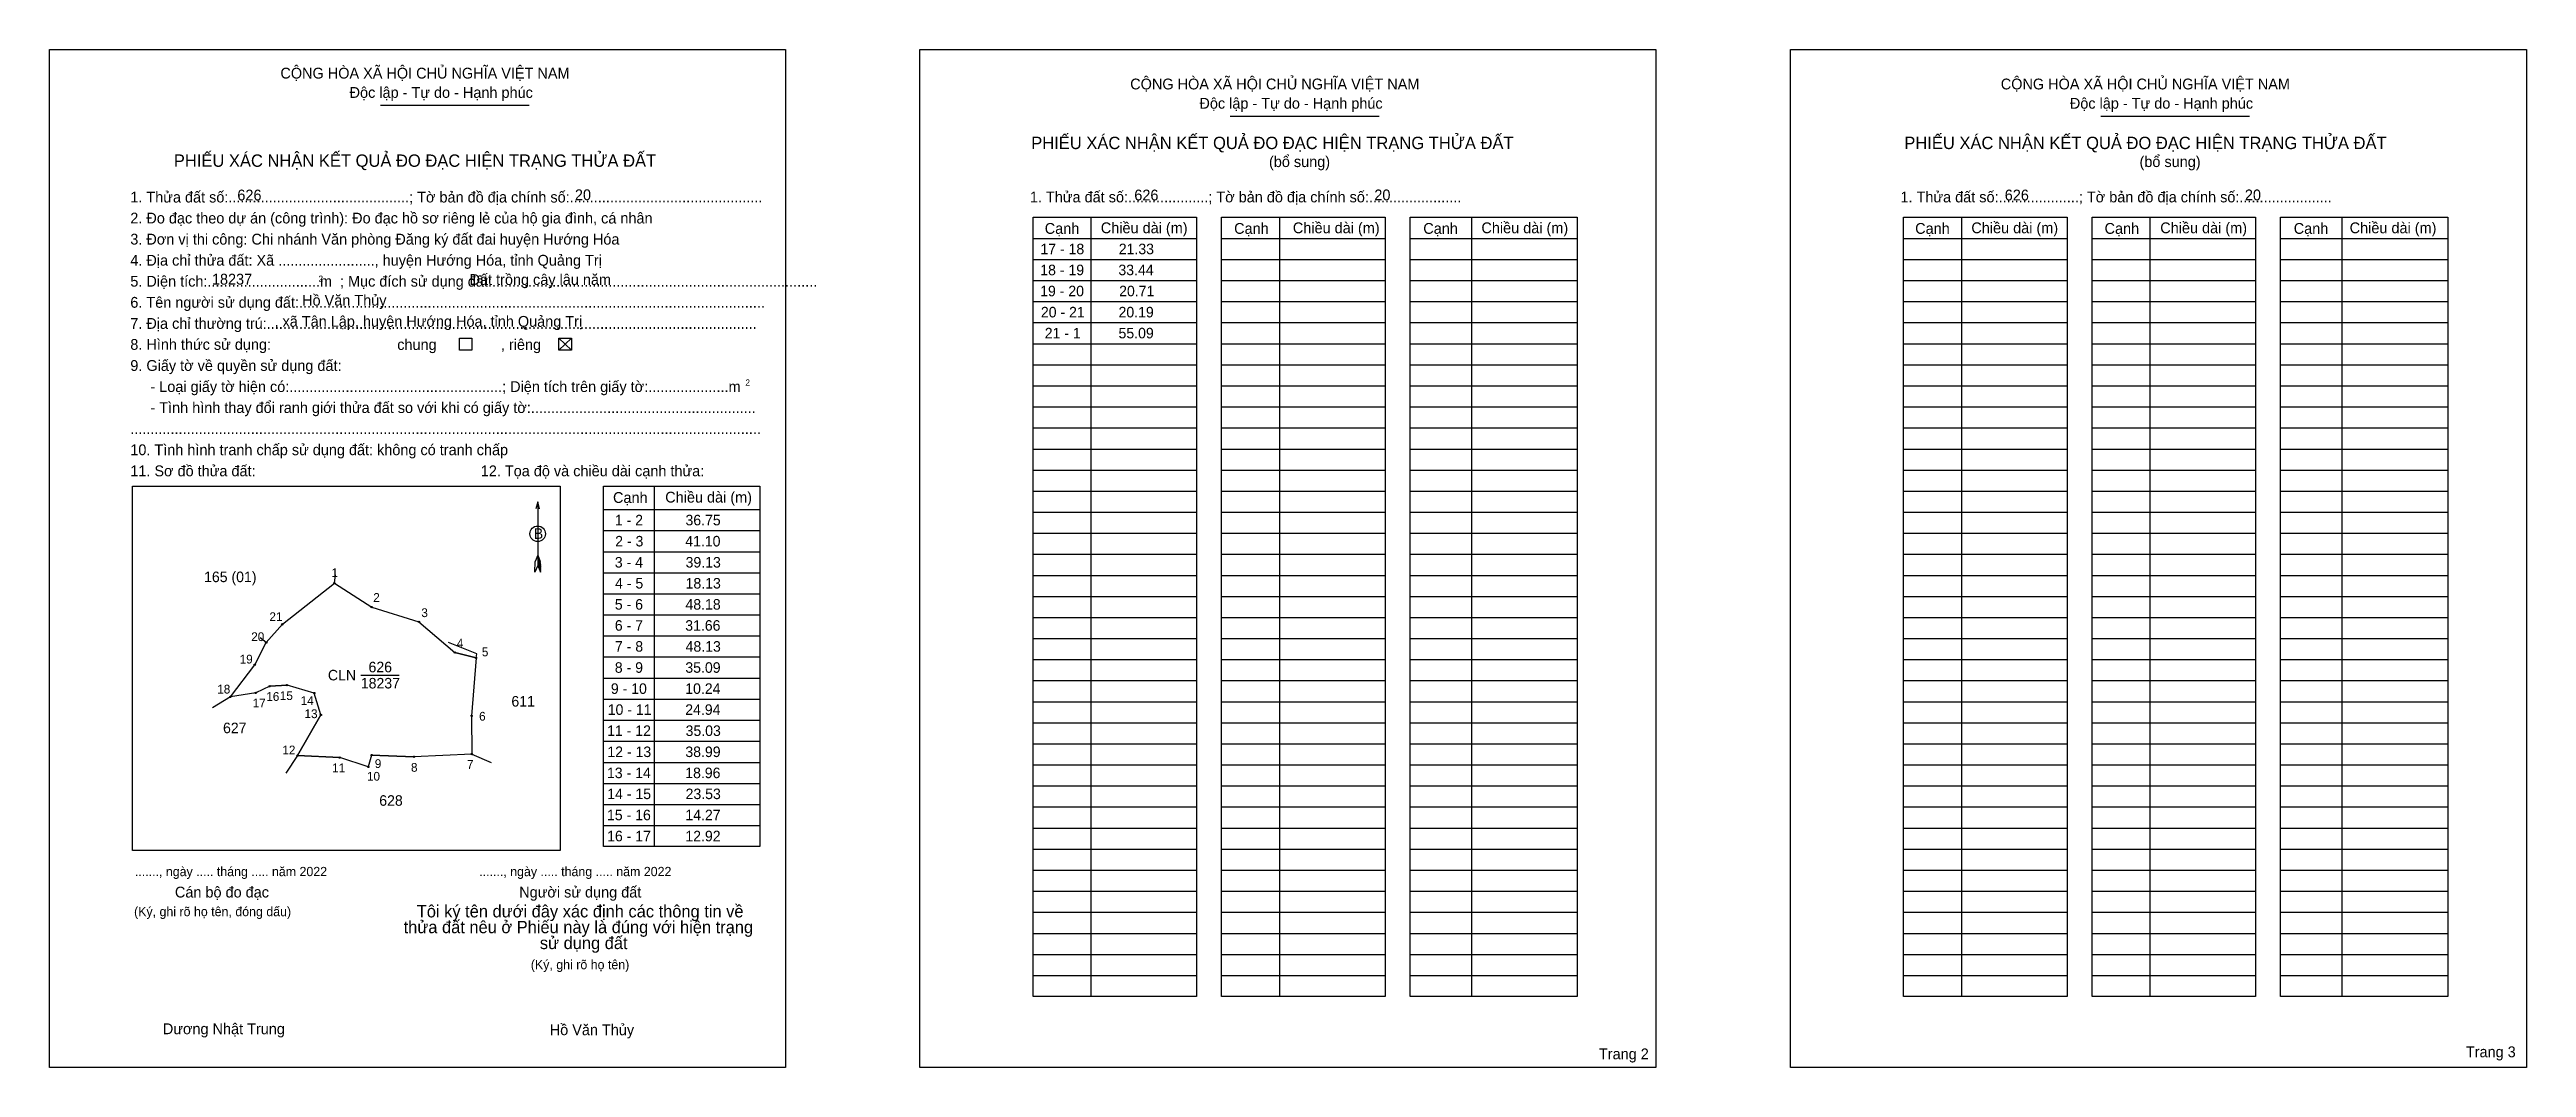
# Model space of a CAD drawing. Extents: x 545897 to 547952, y 1834666 to 1835510.
import ezdxf

# ---------------------------------------------------------------- set-up
doc = ezdxf.new("R2010")
doc.units = 0
for name, color, linetype in [('Level 1', 7, 'Continuous'), ('Level 10', 7, 'Continuous'), ('Level 11', 7, 'Continuous'), ('Level 13', 7, 'Continuous'), ('Level 2', 7, 'Continuous'), ('Level 25', 7, 'Continuous'), ('Level 27', 7, 'Continuous'), ('Level 36', 7, 'Continuous'), ('Level 48', 7, 'Continuous'), ('Level 50', 7, 'Continuous'), ('Level 52', 7, 'Continuous'), ('Level 55', 7, 'Continuous'), ('Level 6', 7, 'Continuous'), ('Level 9', 7, 'Continuous')]:
    doc.layers.add(name, color=color, linetype=linetype)

msp = doc.modelspace()

# ---------------------------------------------------------------- linework, layer by layer
at = {"layer": 'Level 1'}
for p, q in [((545897.4, 1835510.5), (545897.4, 1835510.5)), ((546619.4, 1835510.5), (546619.4, 1835510.5)), ((546171.9, 1835464.3), (546295.3, 1835464.3)), ((546876.8, 1835455.2), (547000.2, 1835455.2)), ((547598.8, 1835455.2), (547722.3, 1835455.2)), ((546761.2, 1835371.3), (546761.2, 1834724.9)), ((546917.6, 1835371.3), (546917.6, 1834724.9)), ((547076.9, 1835371.3), (547076.9, 1834724.9)), ((547483.2, 1835371.3), (547483.2, 1834724.9)), ((547639.6, 1835371.3), (547639.6, 1834724.9)), ((547798.9, 1835371.3), (547798.9, 1834724.9)), ((546713.2, 1835353.8), (546848.8, 1835353.8)), ((546869.6, 1835353.8), (547005.2, 1835353.8)), ((547025.9, 1835353.8), (547164.5, 1835353.8)), ((547435.2, 1835353.8), (547570.9, 1835353.8)), ((547591.6, 1835353.8), (547727.3, 1835353.8)), ((547748, 1835353.8), (547886.6, 1835353.8)), ((546713.2, 1835336.4), (546848.8, 1835336.4)), ((546869.6, 1835336.4), (547005.2, 1835336.4)), ((547025.9, 1835336.4), (547164.5, 1835336.4)), ((547435.2, 1835336.4), (547570.9, 1835336.4)), ((547591.6, 1835336.4), (547727.3, 1835336.4)), ((547748, 1835336.4), (547886.6, 1835336.4)), ((546713.2, 1835318.9), (546848.8, 1835318.9)), ((546869.6, 1835318.9), (547005.2, 1835318.9)), ((547025.9, 1835318.9), (547164.5, 1835318.9)), ((547435.2, 1835318.9), (547570.9, 1835318.9)), ((547591.6, 1835318.9), (547727.3, 1835318.9)), ((547748, 1835318.9), (547886.6, 1835318.9)), ((546713.2, 1835301.4), (546848.8, 1835301.4)), ((546869.6, 1835301.4), (547005.2, 1835301.4)), ((547025.9, 1835301.4), (547164.5, 1835301.4)), ((547435.2, 1835301.4), (547570.9, 1835301.4)), ((547591.6, 1835301.4), (547727.3, 1835301.4)), ((547748, 1835301.4), (547886.6, 1835301.4)), ((546319.8, 1835271), (546330.3, 1835261.2)), ((546319.8, 1835261.2), (546330.3, 1835271)), ((546713.2, 1835284), (546848.8, 1835284)), ((546713.2, 1835266.5), (546848.8, 1835266.5)), ((546869.6, 1835284), (547005.2, 1835284)), ((546869.6, 1835266.5), (547005.2, 1835266.5)), ((547025.9, 1835284), (547164.5, 1835284)), ((547025.9, 1835266.5), (547164.5, 1835266.5)), ((547435.2, 1835284), (547570.9, 1835284)), ((547435.2, 1835266.5), (547570.9, 1835266.5)), ((547591.6, 1835284), (547727.3, 1835284)), ((547591.6, 1835266.5), (547727.3, 1835266.5)), ((547748, 1835284), (547886.6, 1835284)), ((547748, 1835266.5), (547886.6, 1835266.5)), ((546713.2, 1835249), (546848.8, 1835249)), ((546869.6, 1835249), (547005.2, 1835249)), ((547025.9, 1835249), (547164.5, 1835249)), ((547435.2, 1835249), (547570.9, 1835249)), ((547591.6, 1835249), (547727.3, 1835249)), ((547748, 1835249), (547886.6, 1835249)), ((546713.2, 1835231.5), (546848.8, 1835231.5)), ((546869.6, 1835231.5), (547005.2, 1835231.5)), ((547025.9, 1835231.5), (547164.5, 1835231.5)), ((547435.2, 1835231.5), (547570.9, 1835231.5)), ((547591.6, 1835231.5), (547727.3, 1835231.5)), ((547748, 1835231.5), (547886.6, 1835231.5)), ((546713.2, 1835214.1), (546848.8, 1835214.1)), ((546869.6, 1835214.1), (547005.2, 1835214.1)), ((547025.9, 1835214.1), (547164.5, 1835214.1)), ((547435.2, 1835214.1), (547570.9, 1835214.1)), ((547591.6, 1835214.1), (547727.3, 1835214.1)), ((547748, 1835214.1), (547886.6, 1835214.1)), ((546713.2, 1835196.6), (546848.8, 1835196.6)), ((546869.6, 1835196.6), (547005.2, 1835196.6)), ((547025.9, 1835196.6), (547164.5, 1835196.6)), ((547435.2, 1835196.6), (547570.9, 1835196.6)), ((547591.6, 1835196.6), (547727.3, 1835196.6)), ((547748, 1835196.6), (547886.6, 1835196.6)), ((546713.2, 1835179.1), (546848.8, 1835179.1)), ((546713.2, 1835161.7), (546848.8, 1835161.7)), ((546869.6, 1835179.1), (547005.2, 1835179.1)), ((546869.6, 1835161.7), (547005.2, 1835161.7)), ((547025.9, 1835179.1), (547164.5, 1835179.1)), ((547025.9, 1835161.7), (547164.5, 1835161.7)), ((547435.2, 1835179.1), (547570.9, 1835179.1)), ((547435.2, 1835161.7), (547570.9, 1835161.7)), ((547591.6, 1835179.1), (547727.3, 1835179.1)), ((547591.6, 1835161.7), (547727.3, 1835161.7)), ((547748, 1835179.1), (547886.6, 1835179.1)), ((547748, 1835161.7), (547886.6, 1835161.7)), ((545966.2, 1835148.3), (545966.2, 1835148.3)), ((546398.8, 1835148.4), (546398.8, 1834849.4)), ((546713.2, 1835144.2), (546848.8, 1835144.2)), ((546869.6, 1835144.2), (547005.2, 1835144.2)), ((547025.9, 1835144.2), (547164.5, 1835144.2)), ((547435.2, 1835144.2), (547570.9, 1835144.2)), ((547591.6, 1835144.2), (547727.3, 1835144.2)), ((547748, 1835144.2), (547886.6, 1835144.2)), ((546302.3, 1835135.2), (546302.3, 1835082.4)), ((546356.9, 1835128.9), (546486.5, 1835128.9)), ((546713.2, 1835126.7), (546848.8, 1835126.7)), ((546869.6, 1835126.7), (547005.2, 1835126.7)), ((547025.9, 1835126.7), (547164.5, 1835126.7)), ((547435.2, 1835126.7), (547570.9, 1835126.7)), ((547591.6, 1835126.7), (547727.3, 1835126.7)), ((547748, 1835126.7), (547886.6, 1835126.7)), ((546356.9, 1835111.4), (546486.5, 1835111.4)), ((546713.2, 1835109.3), (546848.8, 1835109.3)), ((546869.6, 1835109.3), (547005.2, 1835109.3)), ((547025.9, 1835109.3), (547164.5, 1835109.3)), ((547435.2, 1835109.3), (547570.9, 1835109.3)), ((547591.6, 1835109.3), (547727.3, 1835109.3)), ((547748, 1835109.3), (547886.6, 1835109.3)), ((546300, 1835077), (546300.1, 1835085.7)), ((546302.3, 1835082.4), (546300, 1835077)), ((546302.3, 1835091.1), (546300.1, 1835085.7)), ((546302.3, 1835091.1), (546304.5, 1835085.7)), ((546302.3, 1835090.4), (546304.5, 1835085)), ((546302.3, 1835089.6), (546304.5, 1835084.2)), ((546302.3, 1835088.9), (546304.6, 1835083.4)), ((546302.3, 1835088.1), (546304.6, 1835082.6)), ((546302.3, 1835087.3), (546304.6, 1835081.8)), ((546302.3, 1835086.6), (546304.6, 1835081.1)), ((546302.3, 1835085.8), (546304.6, 1835080.3)), ((546302.3, 1835085), (546304.6, 1835079.5)), ((546302.3, 1835084.3), (546304.6, 1835078.7)), ((546302.3, 1835083.5), (546304.6, 1835077.9)), ((546302.3, 1835082.4), (546304.6, 1835077)), ((546304.6, 1835077), (546304.5, 1835085.7)), ((546356.9, 1835093.9), (546486.5, 1835093.9)), ((546713.2, 1835091.8), (546848.8, 1835091.8)), ((546869.6, 1835091.8), (547005.2, 1835091.8)), ((547025.9, 1835091.8), (547164.5, 1835091.8)), ((547435.2, 1835091.8), (547570.9, 1835091.8)), ((547591.6, 1835091.8), (547727.3, 1835091.8)), ((547748, 1835091.8), (547886.6, 1835091.8)), ((546356.9, 1835076.5), (546486.5, 1835076.5)), ((546356.9, 1835059), (546486.5, 1835059)), ((546713.2, 1835074.3), (546848.8, 1835074.3)), ((546869.6, 1835074.3), (547005.2, 1835074.3)), ((547025.9, 1835074.3), (547164.5, 1835074.3)), ((547435.2, 1835074.3), (547570.9, 1835074.3)), ((547591.6, 1835074.3), (547727.3, 1835074.3)), ((547748, 1835074.3), (547886.6, 1835074.3)), ((546356.9, 1835041.5), (546486.5, 1835041.5)), ((546713.2, 1835056.9), (546848.8, 1835056.9)), ((546713.2, 1835039.4), (546848.8, 1835039.4)), ((546869.6, 1835056.9), (547005.2, 1835056.9)), ((546869.6, 1835039.4), (547005.2, 1835039.4)), ((547025.9, 1835056.9), (547164.5, 1835056.9)), ((547025.9, 1835039.4), (547164.5, 1835039.4)), ((547435.2, 1835056.9), (547570.9, 1835056.9)), ((547435.2, 1835039.4), (547570.9, 1835039.4)), ((547591.6, 1835056.9), (547727.3, 1835056.9)), ((547591.6, 1835039.4), (547727.3, 1835039.4)), ((547748, 1835056.9), (547886.6, 1835056.9)), ((547748, 1835039.4), (547886.6, 1835039.4)), ((546356.9, 1835024.1), (546486.5, 1835024.1)), ((546713.2, 1835021.9), (546848.8, 1835021.9)), ((546869.6, 1835021.9), (547005.2, 1835021.9)), ((547025.9, 1835021.9), (547164.5, 1835021.9)), ((547435.2, 1835021.9), (547570.9, 1835021.9)), ((547591.6, 1835021.9), (547727.3, 1835021.9)), ((547748, 1835021.9), (547886.6, 1835021.9)), ((546356.9, 1835006.6), (546486.5, 1835006.6)), ((546713.2, 1835004.4), (546848.8, 1835004.4)), ((546869.6, 1835004.4), (547005.2, 1835004.4)), ((547025.9, 1835004.4), (547164.5, 1835004.4)), ((547435.2, 1835004.4), (547570.9, 1835004.4)), ((547591.6, 1835004.4), (547727.3, 1835004.4)), ((547748, 1835004.4), (547886.6, 1835004.4)), ((546356.9, 1834989.1), (546486.5, 1834989.1)), ((546713.2, 1834987), (546848.8, 1834987)), ((546869.6, 1834987), (547005.2, 1834987)), ((547025.9, 1834987), (547164.5, 1834987)), ((547435.2, 1834987), (547570.9, 1834987)), ((547591.6, 1834987), (547727.3, 1834987)), ((547748, 1834987), (547886.6, 1834987)), ((546356.9, 1834971.7), (546486.5, 1834971.7)), ((546713.2, 1834969.5), (546848.8, 1834969.5)), ((546869.6, 1834969.5), (547005.2, 1834969.5)), ((547025.9, 1834969.5), (547164.5, 1834969.5)), ((547435.2, 1834969.5), (547570.9, 1834969.5)), ((547591.6, 1834969.5), (547727.3, 1834969.5)), ((547748, 1834969.5), (547886.6, 1834969.5)), ((546356.9, 1834954.2), (546486.5, 1834954.2)), ((546356.9, 1834936.7), (546486.5, 1834936.7)), ((546713.2, 1834952), (546848.8, 1834952)), ((546869.6, 1834952), (547005.2, 1834952)), ((547025.9, 1834952), (547164.5, 1834952)), ((547435.2, 1834952), (547570.9, 1834952)), ((547591.6, 1834952), (547727.3, 1834952)), ((547748, 1834952), (547886.6, 1834952)), ((546356.9, 1834919.2), (546486.5, 1834919.2)), ((546713.2, 1834934.6), (546848.8, 1834934.6)), ((546713.2, 1834917.1), (546848.8, 1834917.1)), ((546869.6, 1834934.6), (547005.2, 1834934.6)), ((546869.6, 1834917.1), (547005.2, 1834917.1)), ((547025.9, 1834934.6), (547164.5, 1834934.6)), ((547025.9, 1834917.1), (547164.5, 1834917.1)), ((547435.2, 1834934.6), (547570.9, 1834934.6)), ((547435.2, 1834917.1), (547570.9, 1834917.1)), ((547591.6, 1834934.6), (547727.3, 1834934.6)), ((547591.6, 1834917.1), (547727.3, 1834917.1)), ((547748, 1834934.6), (547886.6, 1834934.6)), ((547748, 1834917.1), (547886.6, 1834917.1)), ((546356.9, 1834901.8), (546486.5, 1834901.8)), ((546713.2, 1834899.6), (546848.8, 1834899.6)), ((546869.6, 1834899.6), (547005.2, 1834899.6)), ((547025.9, 1834899.6), (547164.5, 1834899.6)), ((547435.2, 1834899.6), (547570.9, 1834899.6)), ((547591.6, 1834899.6), (547727.3, 1834899.6)), ((547748, 1834899.6), (547886.6, 1834899.6)), ((546356.9, 1834884.3), (546486.5, 1834884.3)), ((546713.2, 1834882.2), (546848.8, 1834882.2)), ((546869.6, 1834882.2), (547005.2, 1834882.2)), ((547025.9, 1834882.2), (547164.5, 1834882.2)), ((547435.2, 1834882.2), (547570.9, 1834882.2)), ((547591.6, 1834882.2), (547727.3, 1834882.2)), ((547748, 1834882.2), (547886.6, 1834882.2)), ((546356.9, 1834866.8), (546486.5, 1834866.8)), ((546713.2, 1834864.7), (546848.8, 1834864.7)), ((546869.6, 1834864.7), (547005.2, 1834864.7)), ((547025.9, 1834864.7), (547164.5, 1834864.7)), ((547435.2, 1834864.7), (547570.9, 1834864.7)), ((547591.6, 1834864.7), (547727.3, 1834864.7)), ((547748, 1834864.7), (547886.6, 1834864.7)), ((546321, 1834846), (546321, 1834846)), ((546713.2, 1834847.2), (546848.8, 1834847.2)), ((546869.6, 1834847.2), (547005.2, 1834847.2)), ((547025.9, 1834847.2), (547164.5, 1834847.2)), ((547435.2, 1834847.2), (547570.9, 1834847.2)), ((547591.6, 1834847.2), (547727.3, 1834847.2)), ((547748, 1834847.2), (547886.6, 1834847.2)), ((546713.2, 1834829.7), (546848.8, 1834829.7)), ((546869.6, 1834829.7), (547005.2, 1834829.7)), ((547025.9, 1834829.7), (547164.5, 1834829.7)), ((547435.2, 1834829.7), (547570.9, 1834829.7)), ((547591.6, 1834829.7), (547727.3, 1834829.7)), ((547748, 1834829.7), (547886.6, 1834829.7)), ((546713.2, 1834812.3), (546848.8, 1834812.3)), ((546713.2, 1834794.8), (546848.8, 1834794.8)), ((546869.6, 1834812.3), (547005.2, 1834812.3)), ((546869.6, 1834794.8), (547005.2, 1834794.8)), ((547025.9, 1834812.3), (547164.5, 1834812.3)), ((547025.9, 1834794.8), (547164.5, 1834794.8)), ((547435.2, 1834812.3), (547570.9, 1834812.3)), ((547435.2, 1834794.8), (547570.9, 1834794.8)), ((547591.6, 1834812.3), (547727.3, 1834812.3)), ((547591.6, 1834794.8), (547727.3, 1834794.8)), ((547748, 1834812.3), (547886.6, 1834812.3)), ((547748, 1834794.8), (547886.6, 1834794.8)), ((546713.2, 1834777.3), (546848.8, 1834777.3)), ((546869.6, 1834777.3), (547005.2, 1834777.3)), ((547025.9, 1834777.3), (547164.5, 1834777.3)), ((547435.2, 1834777.3), (547570.9, 1834777.3)), ((547591.6, 1834777.3), (547727.3, 1834777.3)), ((547748, 1834777.3), (547886.6, 1834777.3)), ((546713.2, 1834759.9), (546848.8, 1834759.9)), ((546869.6, 1834759.9), (547005.2, 1834759.9)), ((547025.9, 1834759.9), (547164.5, 1834759.9)), ((547435.2, 1834759.9), (547570.9, 1834759.9)), ((547591.6, 1834759.9), (547727.3, 1834759.9)), ((547748, 1834759.9), (547886.6, 1834759.9)), ((546713.2, 1834742.4), (546848.8, 1834742.4)), ((546869.6, 1834742.4), (547005.2, 1834742.4)), ((547025.9, 1834742.4), (547164.5, 1834742.4)), ((547435.2, 1834742.4), (547570.9, 1834742.4)), ((547591.6, 1834742.4), (547727.3, 1834742.4)), ((547748, 1834742.4), (547886.6, 1834742.4)), ((546507.9, 1834666.1), (546507.9, 1834666.1)), ((547229.9, 1834666.1), (547229.9, 1834666.1))]:
    msp.add_line(p, q, dxfattribs=at)
for points in [[(546713.2, 1835371.3), (546848.8, 1835371.3), (546848.8, 1834724.9), (546713.2, 1834724.9)], [(546869.6, 1835371.3), (547005.2, 1835371.3), (547005.2, 1834724.9), (546869.6, 1834724.9)], [(547025.9, 1835371.3), (547164.5, 1835371.3), (547164.5, 1834724.9), (547025.9, 1834724.9)], [(547435.2, 1835371.3), (547570.9, 1835371.3), (547570.9, 1834724.9), (547435.2, 1834724.9)], [(547591.6, 1835371.3), (547727.3, 1835371.3), (547727.3, 1834724.9), (547591.6, 1834724.9)], [(547748, 1835371.3), (547886.6, 1835371.3), (547886.6, 1834724.9), (547748, 1834724.9)], [(545966.2, 1835148.3), (546321, 1835148.3), (546321, 1834846), (545966.2, 1834846)], [(546356.9, 1835148.4), (546486.5, 1835148.4), (546486.5, 1834849.4), (546356.9, 1834849.4)]]:
    msp.add_lwpolyline(points, close=True, dxfattribs=at)
msp.add_lwpolyline([(546303.8, 1835129.6), (546302.3, 1835135.2), (546300.8, 1835129.6)], dxfattribs=at)
msp.add_circle((546302.3, 1835108.8), 6.45, dxfattribs=at)
at = {"layer": 'Level 10'}
msp.add_lwpolyline([(546068.5, 1834976.8), (546047.4, 1834973.5), (546067.6, 1835000.2), (546077.1, 1835018.6), (546090.5, 1835033.7), (546133.7, 1835067.8), (546164.6, 1835048), (546203.8, 1835035.7), (546233.7, 1835010.3), (546251.2, 1835005.8), (546247.5, 1834957.7), (546247.6, 1834926.1), (546199.6, 1834923.8), (546164.5, 1834925.2), (546161.7, 1834915.4), (546138.1, 1834923.2), (546103.1, 1834924.8), (546122.5, 1834958.6), (546117, 1834976.7), (546094.4, 1834983.3), (546080.1, 1834982.3)], close=True, dxfattribs=at)
at = {"layer": 'Level 11'}
for centre in [(546133.7, 1835067.8), (546164.6, 1835048), (546077.1, 1835018.6), (546090.5, 1835033.7), (546203.8, 1835035.7), (546067.6, 1835000.2), (546233.7, 1835010.3), (546251.2, 1835005.8), (546068.5, 1834976.8), (546068.5, 1834976.8), (546080.1, 1834982.3), (546094.4, 1834983.3), (546117, 1834976.7), (546047.4, 1834973.5), (546122.5, 1834958.6), (546247.5, 1834957.7), (546103.1, 1834924.8), (546138.1, 1834923.2), (546161.7, 1834915.4), (546164.5, 1834925.2), (546199.6, 1834923.8), (546247.6, 1834926.1)]:
    msp.add_circle(centre, 0.582, dxfattribs=at)
at = {"layer": 'Level 2'}
for points in [[(545897.4, 1835510.5), (546507.9, 1835510.5), (546507.9, 1834666.1), (545897.4, 1834666.1)], [(546619.4, 1835510.5), (547229.9, 1835510.5), (547229.9, 1834666.1), (546619.4, 1834666.1)], [(547341.5, 1835510.5), (547951.9, 1835510.5), (547951.9, 1834666.1), (547341.5, 1834666.1)]]:
    msp.add_lwpolyline(points, close=True, dxfattribs=at)
at = {"layer": 'Level 25'}
for p, q in [((546251.2, 1835005.8), (546233.7, 1835010.3)), ((546080.1, 1834982.3), (546094.4, 1834983.3)), ((546122.5, 1834958.6), (546103.1, 1834924.8)), ((546103.1, 1834924.8), (546138.1, 1834923.2)), ((546164.5, 1834925.2), (546199.6, 1834923.8))]:
    msp.add_line(p, q, dxfattribs=at)
at = {"layer": 'Level 27'}
for p, q in [((546047.4, 1834973.5), (546032.5, 1834964.3)), ((546103.1, 1834924.8), (546093.3, 1834910.3)), ((546247.6, 1834926.1), (546263.7, 1834919.2))]:
    msp.add_line(p, q, dxfattribs=at)
at = {"layer": 'Level 50'}
for points in [[(546237.4, 1835271), (546247.8, 1835271), (546247.8, 1835261.2), (546237.4, 1835261.2)], [(546319.8, 1835271), (546330.3, 1835271), (546330.3, 1835261.2), (546319.8, 1835261.2)]]:
    msp.add_lwpolyline(points, close=True, dxfattribs=at)
at = {"layer": 'Level 9'}
for p, q in [((546133.7, 1835067.8), (546134.6, 1835074.8)), ((546077.1, 1835018.6), (546072.2, 1835022.5)), ((546251.7, 1835009.1), (546228.2, 1835018.5)), ((546251.2, 1835005.8), (546251.7, 1835009.1)), ((546155.6, 1834991.6), (546187.3, 1834991.6))]:
    msp.add_line(p, q, dxfattribs=at)

# ---------------------------------------------------------------- texts
at = {"layer": 'Level 1'}
for s, height, p in [('CỘNG HÒA XÃ HỘI CHỦ NGHĨA VIỆT NAM', 8.967, (546088.9, 1835486.4)), ('Độc lập - Tự do - Hạnh phúc', 8.967, (546146.3, 1835470.4)), ('CỘNG HÒA XÃ HỘI CHỦ NGHĨA VIỆT NAM', 8.967, (546793.8, 1835477.4)), ('Độc lập - Tự do - Hạnh phúc', 8.967, (546851.2, 1835461.4)), ('CỘNG HÒA XÃ HỘI CHỦ NGHĨA VIỆT NAM', 8.967, (547515.9, 1835477.4)), ('Độc lập - Tự do - Hạnh phúc', 8.967, (547573.2, 1835461.4)), ('PHIẾU XÁC NHẬN KẾT QUẢ ĐO ĐẠC HIỆN TRẠNG THỬA ĐẤT', 10.249, (546711.7, 1835427.9)), ('PHIẾU XÁC NHẬN KẾT QUẢ ĐO ĐẠC HIỆN TRẠNG THỬA ĐẤT', 10.249, (547435.9, 1835427.9)), ('PHIẾU XÁC NHẬN KẾT QUẢ ĐO ĐẠC HIỆN TRẠNG THỬA ĐẤT', 10.249, (546000.5, 1835413.2)), ('(bổ sung)', 8.97, (546908.9, 1835413)), ('(bổ sung)', 8.97, (547631, 1835413)), ('1. Thửa đất số:.............................................; Tờ bản đồ địa chính số:................................................', 8.9671, (545964.4, 1835383.6)), ('1. Thửa đất số:....................; Tờ bản đồ địa chính số:.......................', 8.967, (546710.6, 1835383.7)), ('1. Thửa đất số:....................; Tờ bản đồ địa chính số:.......................', 8.967, (547432.7, 1835383.7)), ('2. Đo đạc theo dự án (công trình): Đo đạc hồ sơ riêng lẻ của hộ gia đình, cá nhân', 8.967, (545964.4, 1835366.2)), ('Chiều dài (m)', 8.967, (546769.4, 1835358.1)), ('Chiều dài (m)', 8.967, (546928.7, 1835358.1)), ('Chiều dài (m)', 8.967, (547085.1, 1835358.1)), ('Chiều dài (m)', 8.967, (547491.5, 1835358.1)), ('Chiều dài (m)', 8.967, (547648.2, 1835358.1)), ('Chiều dài (m)', 8.967, (547805.3, 1835358.1)), ('3. Đơn vị thi công: Chi nhánh Văn phòng Đăng ký đất đai huyện Hướng Hóa', 8.967, (545964.4, 1835348.7)), ('Cạnh', 8.97, (546722.9, 1835357.6)), ('Cạnh', 8.97, (546880, 1835357.6)), ('Cạnh', 8.97, (547036.9, 1835357.6)), ('Cạnh', 8.97, (547444.9, 1835357.6)), ('Cạnh', 8.97, (547602, 1835357.6)), ('Cạnh', 8.97, (547758.9, 1835357.6)), ('4. Địa chỉ thửa đất: Xã ........................, huyện Hướng Hóa, tỉnh Quảng Trị', 8.967, (545964.4, 1835331.2)), ('5. Diện tích:............................m  ; Mục đích sử dụng đất:.................................................................................', 8.9671, (545964.4, 1835313.8)), ('6. Tên người sử dụng đất:....................................................................................................................', 8.9671, (545964.4, 1835296.3)), ('2', 5.12, (546120.5, 1835317.8)), ('7. Địa chỉ thường trú:..........................................................................................................................', 8.9671, (545964.4, 1835278.8)), ('chung                , riêng', 8.967, (546185.8, 1835261.3)), ('9. Giấy tờ về quyền sử dụng đất:', 8.967, (545964.4, 1835243.9)), ('     - Loại giấy tờ hiện có:.....................................................; Diện tích trên giấy tờ:....................m', 8.9671, (545964.4, 1835226.4)), ('2', 5.12, (546474.6, 1835231.7)), ('     - Tình hình thay đổi ranh giới thửa đất so với khi có giấy tờ:........................................................', 8.9671, (545964.4, 1835209)), ('10. Tình hình tranh chấp sử dụng đất: không có tranh chấp', 8.967, (545964.4, 1835174)), ('.............................................................................................................................................................', 8.9671, (545964.4, 1835191.5)), ('11. Sơ đồ thửa đất:', 8.967, (545964.4, 1835156.5)), ('12. Tọa độ và chiều dài cạnh thửa:', 8.967, (546255.1, 1835156.5)), ('Cạnh', 8.97, (546364.8, 1835134.4)), ('Chiều dài (m)', 8.967, (546408.1, 1835134.7)), ('B', 8.73, (546299.1, 1835104.6)), ('......., ngày ..... tháng ..... năm 2022', 7.687, (545968.2, 1834824.8)), ('......., ngày ..... tháng ..... năm 2022', 7.687, (546253.8, 1834824.8)), ('Cán bộ đo đạc', 8.967, (546001.4, 1834807.1)), ('Người sử dụng đất', 8.967, (546287, 1834807.1)), ('(Ký, ghi rõ họ tên, đóng dấu)', 7.687, (545967.5, 1834791.6)), ('Tôi ký tên dưới đây xác định các thông tin về', 10.19, (546202, 1834790.6)), ('thửa đất nêu ở Phiếu này là đúng với hiện trạng', 10.19, (546191.1, 1834777.5)), ('sử dụng đất', 10.19, (546304.1, 1834764.3)), ('(Ký, ghi rõ họ tên)', 7.687, (546296.6, 1834747.6)), ('Dương Nhật Trung', 8.967, (545991.4, 1834693.7)), ('Trang 2', 8.97, (547182.6, 1834672.9)), ('Trang 3', 8.97, (547901.7, 1834674.6))]:
    msp.add_text(s, height=height, dxfattribs=at).set_placement(p)
at = {"layer": 'Level 13'}
for s, p in [('626', (546162, 1834993.9)), ('CLN', (546128.3, 1834987.2)), ('18237', (546155.6, 1834980.5))]:
    msp.add_text(s, height=8.73, dxfattribs=at).set_placement(p)
at = {"layer": 'Level 36'}
for s, p in [('165 (01)', (546025.6, 1835068.7)), ('611', (546280.5, 1834965.5)), ('627', (546041.3, 1834943.4)), ('628', (546170.9, 1834883.2))]:
    msp.add_text(s, height=8.73, dxfattribs=at).set_placement(p)
at = {"layer": 'Level 48'}
msp.add_text('8. Hình thức sử dụng:', height=8.967, dxfattribs=at).set_placement((545964.4, 1835261.4))
at = {"layer": 'Level 52'}
for s, p in [('17 - 18', (546719.3, 1835340.7)), ('21.33', (546784.3, 1835340.7)), ('18 - 19', (546719.2, 1835323.3)), ('33.44', (546784, 1835323.3)), ('19 - 20', (546719.1, 1835305.8)), ('20.71', (546784.6, 1835305.8)), ('20 - 21', (546719.7, 1835288.3)), ('20.19', (546784.1, 1835288.3)), ('21 - 1', (546722.9, 1835270.9)), ('55.09', (546784.1, 1835270.9)), ('1 - 2', (546366.3, 1835115.8)), ('36.75', (546424.9, 1835115.8)), ('2 - 3', (546366.6, 1835098.3)), ('41.10', (546424.7, 1835098.3)), ('3 - 4', (546366.3, 1835080.8)), ('39.13', (546425, 1835080.8)), ('4 - 5', (546366.5, 1835063.4)), ('18.13', (546425, 1835063.4)), ('5 - 6', (546366.3, 1835045.9)), ('48.18', (546424.9, 1835045.9)), ('6 - 7', (546366.3, 1835028.4)), ('7 - 8', (546366.4, 1835011)), ('31.66', (546424.7, 1835028.4)), ('48.13', (546425, 1835011)), ('8 - 9', (546366.3, 1834993.5)), ('35.09', (546424.8, 1834993.5)), ('9 - 10', (546363, 1834976)), ('10.24', (546424.7, 1834976)), ('10 - 11', (546360.4, 1834958.6)), ('24.94', (546424.7, 1834958.6)), ('11 - 12', (546359.9, 1834941.1)), ('35.03', (546425, 1834941.1)), ('12 - 13', (546360.1, 1834923.6)), ('38.99', (546424.8, 1834923.6)), ('13 - 14', (546359.8, 1834906.1)), ('14 - 15', (546360, 1834888.7)), ('18.96', (546424.7, 1834906.1)), ('23.53', (546425, 1834888.7)), ('15 - 16', (546359.8, 1834871.2)), ('14.27', (546424.8, 1834871.2)), ('16 - 17', (546359.9, 1834853.7)), ('12.92', (546424.8, 1834853.7))]:
    msp.add_text(s, height=8.73, dxfattribs=at).set_placement(p)
at = {"layer": 'Level 55'}
for s, p in [('1', (546133.6, 1835067.8)), ('2', (546164.5, 1835048)), ('20', (546076.9, 1835018.6)), ('21', (546090.3, 1835033.7)), ('3', (546203.8, 1835035.7)), ('19', (546067.4, 1835000.2)), ('4', (546233.6, 1835010.3)), ('5', (546251.1, 1835005.8)), ('17', (546068.3, 1834976.8)), ('16', (546079.9, 1834982.3)), ('15', (546094.2, 1834983.3)), ('14', (546116.8, 1834976.7)), ('18', (546047.2, 1834973.5)), ('13', (546122.3, 1834958.6)), ('6', (546247.4, 1834957.7)), ('12', (546102.9, 1834924.8)), ('11', (546137.9, 1834923.2)), ('10', (546161.5, 1834915.4)), ('9', (546164.4, 1834925.2)), ('8', (546199.5, 1834923.8)), ('7', (546247.5, 1834926.1))]:
    msp.add_text(s, height=0.291, dxfattribs=at).set_placement(p)
at = {"layer": 'Level 6'}
for s, height, p in [('626', 8.97, (546053.2, 1835385.3)), ('20', 8.97, (546333.2, 1835385.5)), ('626', 8.97, (546797.2, 1835385.3)), ('20', 8.97, (546996.3, 1835385.4)), ('626', 8.97, (547519.2, 1835385.3)), ('20', 8.97, (547718.4, 1835385.4)), ('18237', 8.97, (546032.1, 1835315.5)), ('Hồ Văn Thủy', 8.968, (546106.9, 1835298)), ('Đất trồng cây lâu năm', 8.968, (546245.8, 1835315.2)), (', xã Tân Lập, huyện Hướng Hóa, tỉnh Quảng Trị', 8.968, (546084, 1835280.5)), ('Hồ Văn Thủy', 8.968, (546312.3, 1834692.9))]:
    msp.add_text(s, height=height, dxfattribs=at).set_placement(p)
at = {"layer": 'Level 9'}
for s, p in [('1', (546131.3, 1835072.9)), ('2', (546165.9, 1835052.3)), ('21', (546079.8, 1835036.4)), ('3', (546205.8, 1835039.7)), ('20', (546064.7, 1835019.8)), ('4', (546235.2, 1835014.4)), ('19', (546055.1, 1835001.2)), ('5', (546256, 1835007.2)), ('18', (546036.5, 1834976.3)), ('16', (546077.2, 1834970.2)), ('15', (546088.4, 1834970.9)), ('17', (546065.9, 1834964.8)), ('14', (546105.7, 1834966.8)), ('13', (546108.9, 1834955.9)), ('6', (546253.7, 1834953.8)), ('12', (546090.5, 1834925.8)), ('11', (546131.8, 1834911)), ('9', (546167.2, 1834914.5)), ('8', (546197.2, 1834911.4)), ('7', (546243.6, 1834913.8)), ('10', (546160.7, 1834904))]:
    msp.add_text(s, height=7.28, dxfattribs=at).set_placement(p)

doc.saveas('drawing.dxf')
